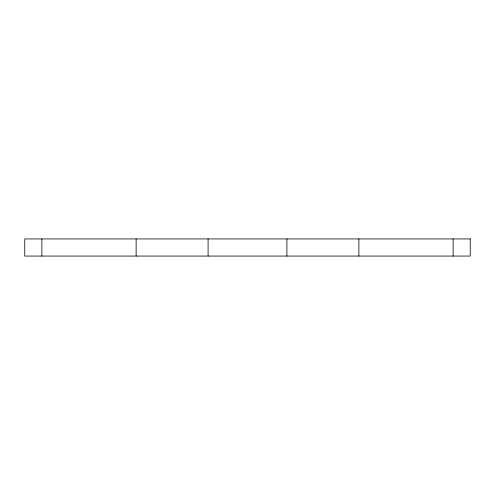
<?xml version="1.0" encoding="UTF-8"?>
<svg xmlns="http://www.w3.org/2000/svg" width="495" height="495" viewBox="0 0 495 495"><rect width="100%" height="100%" fill="white"/><g stroke="black" fill="none" stroke-linecap="round" stroke-linejoin="round"><path stroke-width="0.74" d="M453.117 238.93L453.117 256.07M358.875 238.93L358.875 256.07M286.908 238.93L286.908 256.07M208.092 238.93L208.092 256.07M136.125 238.93L136.125 256.07M41.883 238.93L41.883 256.07M470.25 238.93L24.75 238.93L24.75 256.07L470.25 256.07L470.25 238.93"/></g></svg>
